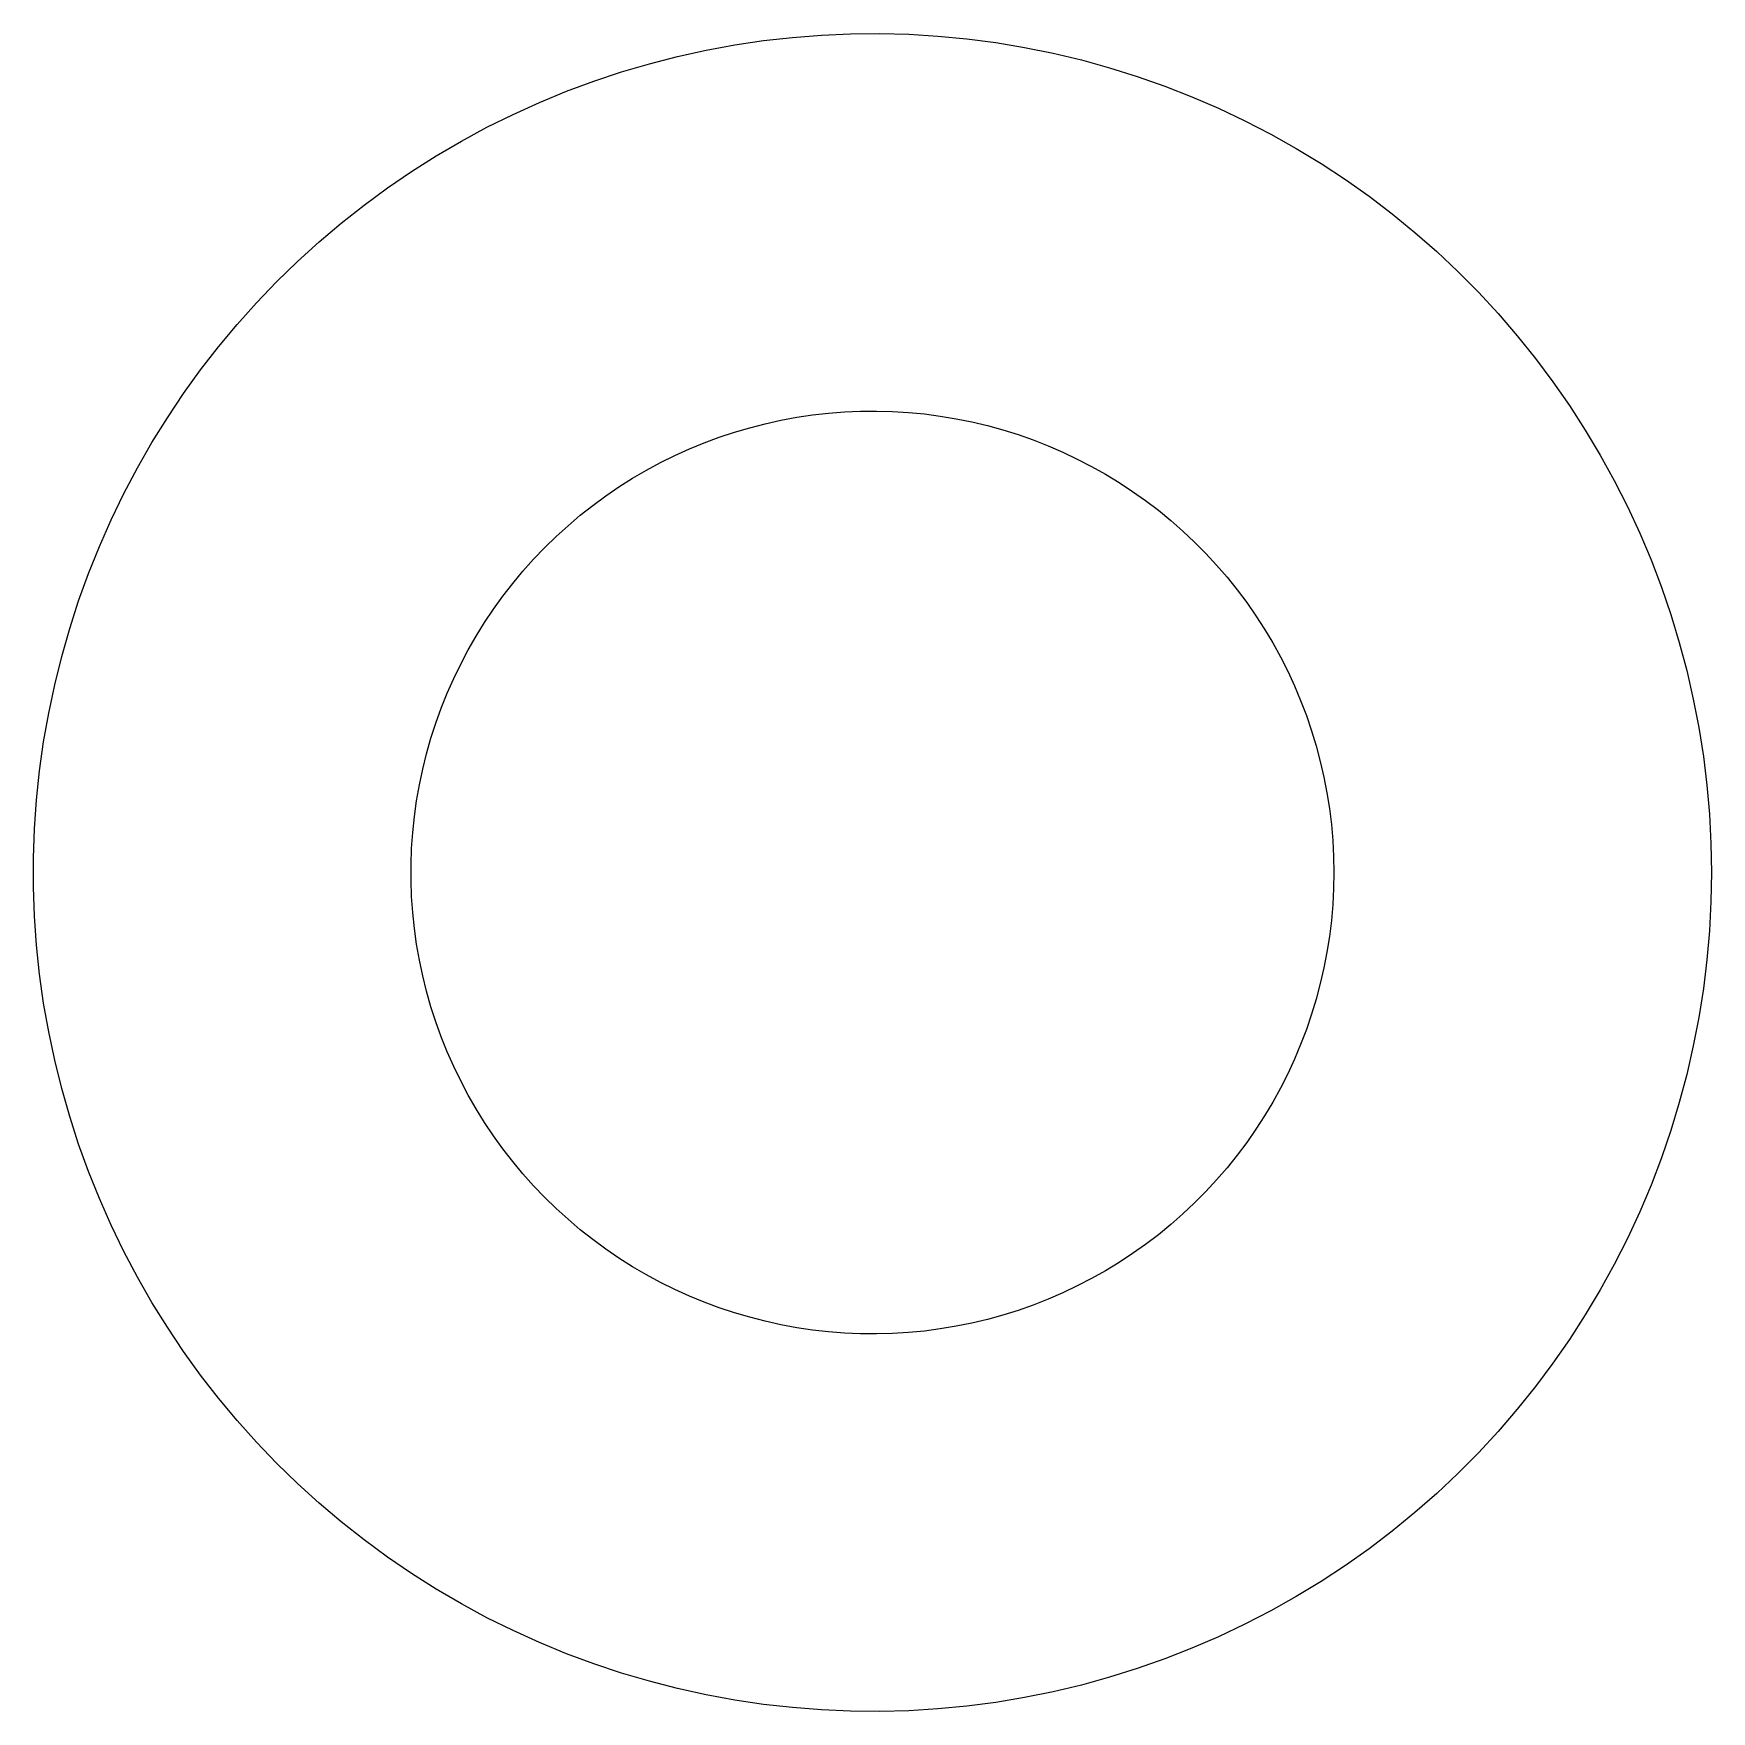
# Model space of a CAD drawing. Header units: millimetres. Extents: x 1003 to 1209, y 36 to 242.
# Drawn here: x 1078.04 to 1088.04, y 73.78 to 83.78 of the extents above; entities that cross this region are included whole.
import ezdxf

# ---------------------------------------------------------------- set-up
doc = ezdxf.new("R2010")
doc.units = ezdxf.units.MM
doc.layers.add('Make2D$Visible$Curves', color=7, linetype='Continuous')

msp = doc.modelspace()

# ---------------------------------------------------------------- linework, layer by layer
at = {"layer": 'Make2D$Visible$Curves', "color": 7, "lineweight": -3}
for p, q in [((1082.0502, 83.6787), (1082.2209, 83.7101)), ((1082.2209, 83.7101), (1082.3926, 83.7356)), ((1082.3926, 83.7356), (1082.565, 83.7552)), ((1082.565, 83.7552), (1082.738, 83.7687)), ((1082.738, 83.7687), (1082.9114, 83.7763)), ((1082.9114, 83.7763), (1083.085, 83.7778)), ((1083.085, 83.7778), (1083.2585, 83.7732)), ((1083.2585, 83.7732), (1083.4317, 83.7627)), ((1083.4317, 83.7627), (1083.6045, 83.7462)), ((1083.6045, 83.7462), (1083.7766, 83.7236)), ((1083.7766, 83.7236), (1083.9478, 83.6951)), ((1081.5461, 83.5491), (1081.7126, 83.5981)), ((1081.7126, 83.5981), (1081.8807, 83.6413)), ((1081.8807, 83.6413), (1082.0502, 83.6787)), ((1083.9478, 83.6951), (1084.1179, 83.6607)), ((1084.1179, 83.6607), (1084.2867, 83.6204)), ((1084.2867, 83.6204), (1084.454, 83.5743)), ((1081.3814, 83.4943), (1081.5461, 83.5491)), ((1084.454, 83.5743), (1084.6197, 83.5224)), ((1084.6197, 83.5224), (1084.7834, 83.4648)), ((1081.0582, 83.3678), (1081.2187, 83.4338)), ((1081.2187, 83.4338), (1081.3814, 83.4943)), ((1084.7834, 83.4648), (1084.945, 83.4015)), ((1084.945, 83.4015), (1085.1043, 83.3326)), ((1080.9001, 83.2962), (1081.0582, 83.3678)), ((1085.1043, 83.3326), (1085.2611, 83.2583)), ((1080.5919, 83.1367), (1080.7446, 83.2191)), ((1080.7446, 83.2191), (1080.9001, 83.2962)), ((1085.2611, 83.2583), (1085.4153, 83.1786)), ((1080.4421, 83.0491), (1080.5919, 83.1367)), ((1085.4153, 83.1786), (1085.5666, 83.0935)), ((1080.2954, 82.9563), (1080.4421, 83.0491)), ((1085.5666, 83.0935), (1085.7149, 83.0033)), ((1085.7149, 83.0033), (1085.8599, 82.908)), ((1080.152, 82.8584), (1080.2954, 82.9563)), ((1085.8599, 82.908), (1086.0015, 82.8077)), ((1080.0122, 82.7557), (1080.152, 82.8584)), ((1086.0015, 82.8077), (1086.1396, 82.7025)), ((1079.8759, 82.6482), (1080.0122, 82.7557)), ((1086.1396, 82.7025), (1086.274, 82.5926)), ((1079.7435, 82.536), (1079.8759, 82.6482)), ((1079.6151, 82.4192), (1079.7435, 82.536)), ((1086.274, 82.5926), (1086.4044, 82.4782)), ((1079.4908, 82.2981), (1079.6151, 82.4192)), ((1086.4044, 82.4782), (1086.5308, 82.3592)), ((1079.3707, 82.1728), (1079.4908, 82.2981)), ((1086.5308, 82.3592), (1086.653, 82.236)), ((1086.653, 82.236), (1086.7708, 82.1085)), ((1079.2551, 82.0433), (1079.3707, 82.1728)), ((1086.7708, 82.1085), (1086.8842, 81.9771)), ((1079.1441, 81.9099), (1079.2551, 82.0433)), ((1079.0377, 81.7728), (1079.1441, 81.9099)), ((1086.8842, 81.9771), (1086.9929, 81.8418)), ((1086.9929, 81.8418), (1087.0969, 81.7028)), ((1078.9362, 81.632), (1079.0377, 81.7728)), ((1087.0969, 81.7028), (1087.1959, 81.5603)), ((1078.8396, 81.4878), (1078.9362, 81.632)), ((1082.5902, 81.4907), (1082.6846, 81.5047)), ((1082.6846, 81.5047), (1082.7795, 81.5154)), ((1082.7795, 81.5154), (1082.8746, 81.5229)), ((1082.8746, 81.5229), (1082.97, 81.527)), ((1082.97, 81.527), (1083.0655, 81.5279)), ((1083.0655, 81.5279), (1083.1609, 81.5254)), ((1083.1609, 81.5254), (1083.2562, 81.5196)), ((1083.2562, 81.5196), (1083.3512, 81.5105)), ((1083.3512, 81.5105), (1083.4458, 81.4981)), ((1083.4458, 81.4981), (1083.54, 81.4824)), ((1087.1959, 81.5603), (1087.29, 81.4145)), ((1078.7481, 81.3403), (1078.8396, 81.4878)), ((1082.1285, 81.3719), (1082.2191, 81.4021)), ((1082.2191, 81.4021), (1082.3107, 81.429)), ((1082.3107, 81.429), (1082.4031, 81.4528)), ((1082.4031, 81.4528), (1082.4963, 81.4734)), ((1082.4963, 81.4734), (1082.5902, 81.4907)), ((1083.54, 81.4824), (1083.6336, 81.4635)), ((1083.6336, 81.4635), (1083.7264, 81.4413)), ((1083.7264, 81.4413), (1083.8184, 81.4159)), ((1083.8184, 81.4159), (1083.9095, 81.3874)), ((1087.29, 81.4145), (1087.3789, 81.2654)), ((1078.6617, 81.1898), (1078.7481, 81.3403)), ((1081.8638, 81.263), (1081.9508, 81.3023)), ((1081.9508, 81.3023), (1082.039, 81.3387)), ((1082.039, 81.3387), (1082.1285, 81.3719)), ((1083.9095, 81.3874), (1083.9996, 81.3557)), ((1083.9996, 81.3557), (1084.0885, 81.3209)), ((1084.0885, 81.3209), (1084.1761, 81.283)), ((1081.6942, 81.1753), (1081.7783, 81.2206)), ((1081.7783, 81.2206), (1081.8638, 81.263)), ((1084.1761, 81.283), (1084.2623, 81.2422)), ((1084.2623, 81.2422), (1084.3471, 81.1983)), ((1084.3471, 81.1983), (1084.4304, 81.1515)), ((1087.3789, 81.2654), (1087.4627, 81.1134)), ((1078.5807, 81.0363), (1078.6617, 81.1898)), ((1081.5312, 81.076), (1081.6119, 81.1271)), ((1081.6119, 81.1271), (1081.6942, 81.1753)), ((1084.4304, 81.1515), (1084.5119, 81.1019)), ((1084.5119, 81.1019), (1084.5917, 81.0495)), ((1087.4627, 81.1134), (1087.541, 80.9585)), ((1078.505, 80.8801), (1078.5807, 81.0363)), ((1081.3754, 80.9657), (1081.4523, 81.0222)), ((1081.4523, 81.0222), (1081.5312, 81.076)), ((1084.5917, 81.0495), (1084.6696, 80.9943)), ((1081.2276, 80.8449), (1081.3005, 80.9066)), ((1081.3005, 80.9066), (1081.3754, 80.9657)), ((1084.6696, 80.9943), (1084.7455, 80.9365)), ((1084.7455, 80.9365), (1084.8194, 80.876)), ((1087.541, 80.9585), (1087.614, 80.8011)), ((1078.4348, 80.7214), (1078.505, 80.8801)), ((1081.157, 80.7807), (1081.2276, 80.8449)), ((1084.8194, 80.876), (1084.8911, 80.8131)), ((1084.8911, 80.8131), (1084.9607, 80.7476)), ((1087.614, 80.8011), (1087.6815, 80.6411)), ((1078.3701, 80.5603), (1078.4348, 80.7214)), ((1081.0226, 80.6451), (1081.0886, 80.714)), ((1081.0886, 80.714), (1081.157, 80.7807)), ((1084.9607, 80.7476), (1085.0279, 80.6799)), ((1080.959, 80.5739), (1081.0226, 80.6451)), ((1085.0279, 80.6799), (1085.0927, 80.6098)), ((1085.0927, 80.6098), (1085.155, 80.5375)), ((1087.6815, 80.6411), (1087.7433, 80.479)), ((1078.311, 80.3971), (1078.3701, 80.5603)), ((1080.8395, 80.4251), (1080.898, 80.5005)), ((1080.898, 80.5005), (1080.959, 80.5739)), ((1085.155, 80.5375), (1085.2148, 80.4631)), ((1078.2577, 80.232), (1078.311, 80.3971)), ((1080.7836, 80.3477), (1080.8395, 80.4251)), ((1085.2148, 80.4631), (1085.272, 80.3866)), ((1087.7433, 80.479), (1087.7996, 80.3148)), ((1080.7305, 80.2684), (1080.7836, 80.3477)), ((1085.272, 80.3866), (1085.3265, 80.3083)), ((1085.3265, 80.3083), (1085.3782, 80.228)), ((1087.7996, 80.3148), (1087.85, 80.1487)), ((1078.2101, 80.0651), (1078.2577, 80.232)), ((1080.6802, 80.1873), (1080.7305, 80.2684)), ((1085.3782, 80.228), (1085.4271, 80.1461)), ((1080.5881, 80.02), (1080.6327, 80.1045)), ((1080.6327, 80.1045), (1080.6802, 80.1873)), ((1085.4271, 80.1461), (1085.4732, 80.0624)), ((1087.85, 80.1487), (1087.8947, 79.981)), ((1078.1683, 79.8966), (1078.2101, 80.0651)), ((1080.5465, 79.9341), (1080.5881, 80.02)), ((1085.4732, 80.0624), (1085.5163, 79.9773)), ((1080.5078, 79.8468), (1080.5465, 79.9341)), ((1085.5163, 79.9773), (1085.5564, 79.8907)), ((1087.8947, 79.981), (1087.9335, 79.8119)), ((1078.1325, 79.7268), (1078.1683, 79.8966)), ((1080.4723, 79.7583), (1080.5078, 79.8468)), ((1085.5564, 79.8907), (1085.5935, 79.8027)), ((1085.5935, 79.8027), (1085.6276, 79.7135)), ((1087.9335, 79.8119), (1087.9665, 79.6414)), ((1078.1025, 79.5558), (1078.1325, 79.7268)), ((1080.4398, 79.6685), (1080.4723, 79.7583)), ((1085.6276, 79.7135), (1085.6585, 79.6232)), ((1080.4104, 79.5777), (1080.4398, 79.6685)), ((1085.6585, 79.6232), (1085.6862, 79.5319)), ((1087.9665, 79.6414), (1087.9935, 79.47)), ((1078.0785, 79.384), (1078.1025, 79.5558)), ((1080.3843, 79.4859), (1080.4104, 79.5777)), ((1085.6862, 79.5319), (1085.7108, 79.4396)), ((1080.3613, 79.3932), (1080.3843, 79.4859)), ((1085.7108, 79.4396), (1085.7322, 79.3466)), ((1087.9935, 79.47), (1088.0145, 79.2977)), ((1078.0604, 79.2113), (1078.0785, 79.384)), ((1080.3251, 79.2058), (1080.3416, 79.2998)), ((1080.3416, 79.2998), (1080.3613, 79.3932)), ((1085.7322, 79.3466), (1085.7503, 79.2529)), ((1088.0145, 79.2977), (1088.0296, 79.1248)), ((1078.0484, 79.0382), (1078.0604, 79.2113)), ((1080.3119, 79.1113), (1080.3251, 79.2058)), ((1085.7503, 79.2529), (1085.7651, 79.1586)), ((1080.3019, 79.0163), (1080.3119, 79.1113)), ((1085.7651, 79.1586), (1085.7767, 79.0638)), ((1088.0296, 79.1248), (1088.0386, 78.9515)), ((1078.0423, 78.8647), (1078.0484, 79.0382)), ((1080.2953, 78.9211), (1080.3019, 79.0163)), ((1085.7767, 79.0638), (1085.785, 78.9687)), ((1080.292, 78.8257), (1080.2953, 78.9211)), ((1085.785, 78.9687), (1085.7899, 78.8734)), ((1088.0386, 78.9515), (1088.0416, 78.778)), ((1078.0423, 78.6912), (1078.0423, 78.8647)), ((1080.292, 78.7302), (1080.292, 78.8257)), ((1085.7899, 78.8734), (1085.7916, 78.778)), ((1080.2953, 78.6348), (1080.292, 78.7302)), ((1085.7916, 78.778), (1085.7899, 78.6825)), ((1088.0416, 78.778), (1088.0386, 78.6044)), ((1078.0484, 78.5177), (1078.0423, 78.6912)), ((1080.3019, 78.5396), (1080.2953, 78.6348)), ((1085.7899, 78.6825), (1085.785, 78.5872)), ((1088.0386, 78.6044), (1088.0296, 78.4311)), ((1078.0604, 78.3446), (1078.0484, 78.5177)), ((1080.3119, 78.4447), (1080.3019, 78.5396)), ((1085.785, 78.5872), (1085.7767, 78.4921)), ((1080.3251, 78.3501), (1080.3119, 78.4447)), ((1085.7651, 78.3973), (1085.7503, 78.303)), ((1085.7767, 78.4921), (1085.7651, 78.3973)), ((1088.0296, 78.4311), (1088.0145, 78.2582)), ((1078.0785, 78.172), (1078.0604, 78.3446)), ((1080.3416, 78.2561), (1080.3251, 78.3501)), ((1085.7503, 78.303), (1085.7322, 78.2093)), ((1080.3613, 78.1627), (1080.3416, 78.2561)), ((1085.7322, 78.2093), (1085.7108, 78.1163)), ((1088.0145, 78.2582), (1087.9935, 78.0859)), ((1078.1025, 78.0001), (1078.0785, 78.172)), ((1080.3843, 78.07), (1080.3613, 78.1627)), ((1085.7108, 78.1163), (1085.6862, 78.024)), ((1078.1325, 77.8291), (1078.1025, 78.0001)), ((1080.4104, 77.9782), (1080.3843, 78.07)), ((1085.6862, 78.024), (1085.6585, 77.9327)), ((1087.9935, 78.0859), (1087.9665, 77.9145)), ((1080.4398, 77.8874), (1080.4104, 77.9782)), ((1085.6585, 77.9327), (1085.6276, 77.8424)), ((1087.9665, 77.9145), (1087.9335, 77.7441)), ((1078.1683, 77.6593), (1078.1325, 77.8291)), ((1080.4723, 77.7976), (1080.4398, 77.8874)), ((1080.5078, 77.7091), (1080.4723, 77.7976)), ((1085.6276, 77.8424), (1085.5935, 77.7532)), ((1080.5465, 77.6218), (1080.5078, 77.7091)), ((1085.5935, 77.7532), (1085.5564, 77.6652)), ((1087.9335, 77.7441), (1087.8947, 77.5749)), ((1078.2101, 77.4908), (1078.1683, 77.6593)), ((1080.5881, 77.5359), (1080.5465, 77.6218)), ((1085.5564, 77.6652), (1085.5163, 77.5786)), ((1080.6327, 77.4515), (1080.5881, 77.5359)), ((1085.5163, 77.5786), (1085.4732, 77.4935)), ((1087.8947, 77.5749), (1087.85, 77.4072)), ((1078.2577, 77.3239), (1078.2101, 77.4908)), ((1080.6802, 77.3687), (1080.6327, 77.4515)), ((1085.4271, 77.4098), (1085.3782, 77.3279)), ((1085.4732, 77.4935), (1085.4271, 77.4098)), ((1087.85, 77.4072), (1087.7996, 77.2411)), ((1078.311, 77.1588), (1078.2577, 77.3239)), ((1080.7305, 77.2875), (1080.6802, 77.3687)), ((1085.3782, 77.3279), (1085.3265, 77.2477)), ((1080.7836, 77.2082), (1080.7305, 77.2875)), ((1080.8395, 77.1308), (1080.7836, 77.2082)), ((1085.3265, 77.2477), (1085.272, 77.1693)), ((1087.7996, 77.2411), (1087.7433, 77.0769)), ((1078.3701, 76.9956), (1078.311, 77.1588)), ((1080.898, 77.0554), (1080.8395, 77.1308)), ((1085.272, 77.1693), (1085.2148, 77.0928)), ((1080.959, 76.982), (1080.898, 77.0554)), ((1085.155, 77.0184), (1085.0927, 76.9461)), ((1085.2148, 77.0928), (1085.155, 77.0184)), ((1087.7433, 77.0769), (1087.6815, 76.9148)), ((1078.4348, 76.8345), (1078.3701, 76.9956)), ((1081.0226, 76.9108), (1080.959, 76.982)), ((1081.0886, 76.8419), (1081.0226, 76.9108)), ((1085.0927, 76.9461), (1085.0279, 76.8761)), ((1087.6815, 76.9148), (1087.614, 76.7548)), ((1078.505, 76.6758), (1078.4348, 76.8345)), ((1081.157, 76.7753), (1081.0886, 76.8419)), ((1084.9607, 76.8083), (1084.8911, 76.7428)), ((1085.0279, 76.8761), (1084.9607, 76.8083)), ((1081.2276, 76.7111), (1081.157, 76.7753)), ((1081.3005, 76.6493), (1081.2276, 76.7111)), ((1084.8911, 76.7428), (1084.8194, 76.6799)), ((1087.614, 76.7548), (1087.541, 76.5974)), ((1078.5807, 76.5196), (1078.505, 76.6758)), ((1081.3754, 76.5902), (1081.3005, 76.6493)), ((1084.7455, 76.6194), (1084.6696, 76.5616)), ((1084.8194, 76.6799), (1084.7455, 76.6194)), ((1087.541, 76.5974), (1087.4627, 76.4425)), ((1078.6617, 76.3661), (1078.5807, 76.5196)), ((1081.4523, 76.5337), (1081.3754, 76.5902)), ((1081.5312, 76.4799), (1081.4523, 76.5337)), ((1084.5917, 76.5064), (1084.5119, 76.454)), ((1084.6696, 76.5616), (1084.5917, 76.5064)), ((1081.6119, 76.4288), (1081.5312, 76.4799)), ((1081.6942, 76.3806), (1081.6119, 76.4288)), ((1084.4304, 76.4044), (1084.3471, 76.3576)), ((1084.5119, 76.454), (1084.4304, 76.4044)), ((1087.4627, 76.4425), (1087.3789, 76.2905)), ((1078.7481, 76.2156), (1078.6617, 76.3661)), ((1081.7783, 76.3353), (1081.6942, 76.3806)), ((1081.8638, 76.2929), (1081.7783, 76.3353)), ((1084.2623, 76.3138), (1084.1761, 76.2729)), ((1084.3471, 76.3576), (1084.2623, 76.3138)), ((1078.8396, 76.0681), (1078.7481, 76.2156)), ((1081.9508, 76.2536), (1081.8638, 76.2929)), ((1082.039, 76.2172), (1081.9508, 76.2536)), ((1082.1285, 76.184), (1082.039, 76.2172)), ((1083.9996, 76.2002), (1083.9095, 76.1685)), ((1084.0885, 76.235), (1083.9996, 76.2002)), ((1084.1761, 76.2729), (1084.0885, 76.235)), ((1087.3789, 76.2905), (1087.29, 76.1415)), ((1082.2191, 76.1538), (1082.1285, 76.184)), ((1082.3107, 76.1269), (1082.2191, 76.1538)), ((1082.4031, 76.1031), (1082.3107, 76.1269)), ((1082.4963, 76.0826), (1082.4031, 76.1031)), ((1083.7264, 76.1146), (1083.6336, 76.0924)), ((1083.8184, 76.14), (1083.7264, 76.1146)), ((1083.9095, 76.1685), (1083.8184, 76.14)), ((1087.29, 76.1415), (1087.1959, 75.9956)), ((1078.9362, 75.9239), (1078.8396, 76.0681)), ((1082.5902, 76.0653), (1082.4963, 76.0826)), ((1082.6846, 76.0512), (1082.5902, 76.0653)), ((1082.7795, 76.0405), (1082.6846, 76.0512)), ((1082.8746, 76.033), (1082.7795, 76.0405)), ((1082.97, 76.0289), (1082.8746, 76.033)), ((1083.0655, 76.0281), (1082.97, 76.0289)), ((1083.1609, 76.0305), (1083.0655, 76.0281)), ((1083.2562, 76.0363), (1083.1609, 76.0305)), ((1083.3512, 76.0454), (1083.2562, 76.0363)), ((1083.4458, 76.0578), (1083.3512, 76.0454)), ((1083.54, 76.0735), (1083.4458, 76.0578)), ((1083.6336, 76.0924), (1083.54, 76.0735)), ((1079.0377, 75.7831), (1078.9362, 75.9239)), ((1087.1959, 75.9956), (1087.0969, 75.8531)), ((1087.0969, 75.8531), (1086.9929, 75.7141)), ((1079.1441, 75.646), (1079.0377, 75.7831)), ((1086.9929, 75.7141), (1086.8842, 75.5788)), ((1079.2551, 75.5126), (1079.1441, 75.646)), ((1079.3707, 75.3832), (1079.2551, 75.5126)), ((1086.8842, 75.5788), (1086.7708, 75.4474)), ((1086.7708, 75.4474), (1086.653, 75.32)), ((1079.4908, 75.2578), (1079.3707, 75.3832)), ((1086.653, 75.32), (1086.5308, 75.1967)), ((1079.6151, 75.1367), (1079.4908, 75.2578)), ((1079.7435, 75.0199), (1079.6151, 75.1367)), ((1086.5308, 75.1967), (1086.4044, 75.0778)), ((1079.8759, 74.9077), (1079.7435, 75.0199)), ((1086.4044, 75.0778), (1086.274, 74.9633)), ((1080.0122, 74.8002), (1079.8759, 74.9077)), ((1086.274, 74.9633), (1086.1396, 74.8534)), ((1080.152, 74.6975), (1080.0122, 74.8002)), ((1086.1396, 74.8534), (1086.0015, 74.7482)), ((1080.2954, 74.5996), (1080.152, 74.6975)), ((1086.0015, 74.7482), (1085.8599, 74.6479)), ((1080.4421, 74.5068), (1080.2954, 74.5996)), ((1085.8599, 74.6479), (1085.7149, 74.5526)), ((1080.5919, 74.4192), (1080.4421, 74.5068)), ((1085.7149, 74.5526), (1085.5666, 74.4624)), ((1080.7446, 74.3368), (1080.5919, 74.4192)), ((1085.5666, 74.4624), (1085.4153, 74.3773)), ((1080.9001, 74.2597), (1080.7446, 74.3368)), ((1085.2611, 74.2976), (1085.1043, 74.2233)), ((1085.4153, 74.3773), (1085.2611, 74.2976)), ((1081.0582, 74.1881), (1080.9001, 74.2597)), ((1085.1043, 74.2233), (1084.945, 74.1544)), ((1081.2187, 74.1221), (1081.0582, 74.1881)), ((1081.3814, 74.0616), (1081.2187, 74.1221)), ((1084.945, 74.1544), (1084.7834, 74.0911)), ((1081.5461, 74.0068), (1081.3814, 74.0616)), ((1081.7126, 73.9578), (1081.5461, 74.0068)), ((1084.6197, 74.0335), (1084.454, 73.9816)), ((1084.7834, 74.0911), (1084.6197, 74.0335)), ((1081.8807, 73.9146), (1081.7126, 73.9578)), ((1082.0502, 73.8772), (1081.8807, 73.9146)), ((1084.2867, 73.9355), (1084.1179, 73.8952)), ((1084.454, 73.9816), (1084.2867, 73.9355)), ((1082.2209, 73.8458), (1082.0502, 73.8772)), ((1082.3926, 73.8203), (1082.2209, 73.8458)), ((1082.565, 73.8007), (1082.3926, 73.8203)), ((1082.738, 73.7872), (1082.565, 73.8007)), ((1083.6045, 73.8097), (1083.4317, 73.7932)), ((1083.7766, 73.8323), (1083.6045, 73.8097)), ((1083.9478, 73.8608), (1083.7766, 73.8323)), ((1084.1179, 73.8952), (1083.9478, 73.8608)), ((1082.9114, 73.7796), (1082.738, 73.7872)), ((1083.085, 73.7781), (1082.9114, 73.7796)), ((1083.2585, 73.7827), (1083.085, 73.7781)), ((1083.4317, 73.7932), (1083.2585, 73.7827))]:
    msp.add_line(p, q, dxfattribs=at)

doc.saveas('drawing.dxf')
